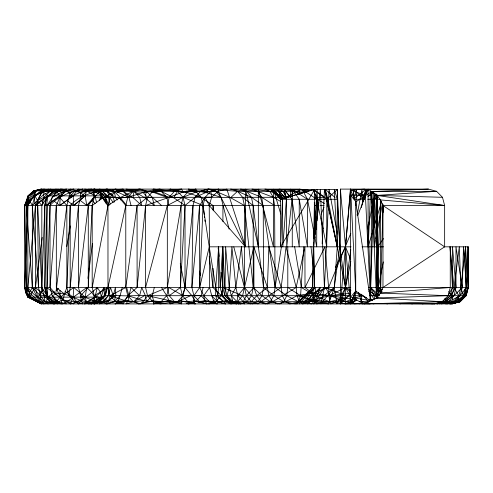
<?xml version="1.0" encoding="UTF-8"?>
<svg xmlns="http://www.w3.org/2000/svg" width="493" height="493" viewBox="0 0 493 493"><rect width="100%" height="100%" fill="white"/><g stroke="black" fill="none" stroke-linecap="round" stroke-linejoin="round"><path stroke-width="0.74" d="M233.787 246.87L244.454 287.499L251.566 295.701L257.907 301.704L265.444 303.898L270.275 301.704L273.812 295.701L275.106 287.499L274.595 205.501L261.715 197.299L246.79 191.296L230.582 189.102L237.515 191.296L242.593 197.299L244.454 205.501L253.266 287.499L262.029 295.701L270.275 301.704L279.876 303.898L283.839 301.704L286.735 295.701L287.801 287.499L287.807 246.882M335.012 197.391L325.269 189.429L326.785 199.271L326.754 246.827L316.746 199.271L313.221 189.429L324.08 196.701M382.969 287.499L444.649 246.827L444.649 205.501L380.553 199.93L380.553 293.07L376.529 297.982L364.475 303.898L350.628 303.096L355.73 291.086L355.724 201.914L350.628 190.088L364.475 189.102L371.79 191.58L376.942 195.407L380.553 199.93L382.969 205.501L382.969 287.499L380.553 293.07L448.094 295.701L452.488 287.499L452.488 246.827L455.988 287.499L454.016 295.701L448.624 301.704L441.26 303.898L454.478 301.704L464.246 295.701L468.35 287.499L468.338 246.827L444.088 246.827M41.129 189.102L34.806 190.89L34.874 195.863L37.468 200.429L41.825 287.499L44.019 295.701L50.015 301.704L57.632 303.898L53.004 301.704L47.026 295.701L47.057 205.501L55.795 192.319L66.272 189.102L55.795 192.319L47.026 197.299L41.825 205.501L41.825 287.499L39.594 302.11L43.47 303.898L29.21 297.137L25.63 292.571L24.65 287.499L24.65 205.501L27.947 195.863L33.586 190.89L41.129 189.102L299.762 189.102L308.784 190.298L297.328 191.296L237.515 191.296L208.656 189.102L204.583 192.104L195.789 191.296L185.504 192.104L153.502 189.102L152.75 192.104L125.98 189.102L133.862 191.296L144.788 197.718L154.321 205.501L152.238 197.299L146.557 191.296L138.792 189.102L152.75 192.104L166.72 197.299L173.696 197.718L183.032 197.299L203.104 205.501L204.207 214.609M468.338 246.827L468.128 287.499L466.156 295.701L458.348 301.704L446.695 303.898L454.478 301.704L460.179 295.701L462.261 287.499L455.988 246.827L455.988 287.499L450.399 295.701L442.178 301.704L376.529 297.982L376.942 195.407L436.533 191.296L442.48 197.305L444.649 205.501L382.969 205.501L380.553 293.07L450.257 287.499L450.257 246.827L452.488 287.499L450.399 295.701L444.686 301.704L436.884 303.898L448.624 301.704L460.179 295.701L466.409 287.499L467.66 246.827L468.35 287.499L466.156 295.701L460.16 301.704L451.97 303.898L41.129 303.898L27.774 297.137L25.63 292.571L26.203 287.499L26.203 205.501L27.947 195.863L34.806 190.89L43.47 189.102L29.451 200.429L26.203 205.501L32.335 287.499L39.594 302.11L48.376 303.898L45.091 301.704L40.297 295.701L32.335 287.499L32.335 205.501L34.874 195.863L42.657 191.333L48.376 189.102L34.874 195.863L26.203 205.501L34.806 190.89M225.474 303.898L217.536 301.704L215.614 295.418L215.792 287.499L218.639 246.827L218.417 287.499L217.955 295.701L225.474 303.898L213.857 301.044L209.402 301.704L204.706 301.044L199.48 301.704L193.786 301.044L187.808 301.704L181.147 301.044L160.194 303.898L152.885 301.704L143.913 300.681L127.786 295.701L125.783 287.499L125.783 205.501L127.786 197.299L133.258 191.296L140.733 189.102L115.602 191.296L102.717 197.933L92.191 205.501L88.278 287.499L80.593 295.701L81.253 300.681L82.824 303.898L74.844 301.704L63.129 300.064L58.143 301.704L47.026 295.701L41.825 287.499L44.838 205.501L46.342 197.933L53.004 191.296L61.169 189.102L50.015 191.296L42.657 191.333L37.468 200.429L32.335 205.501L38.54 287.499L40.297 295.701L44.019 295.701L46.428 295.067L50.015 301.704L54.31 303.898L45.091 301.704L39.594 302.11L29.21 297.137L26.203 287.499L24.65 205.501L28.711 195.863L33.586 190.89L41.628 189.102L36.088 190.89L28.711 195.863L27.848 205.501L24.65 287.499L27.774 297.137L41.628 303.898L30.732 297.137L26.443 292.571L24.65 287.499L42.071 287.499M145.577 287.499L167.324 205.501L183.069 197.299L196.066 191.962L195.863 189.102L188.474 191.296L183.069 197.299L181.091 205.501L180.438 287.499L182.41 295.701L181.147 301.044L181.566 303.898L174.442 301.704L147.536 295.701L145.577 287.499L145.577 205.501L147.536 197.299L152.885 191.296L160.194 189.102C146.033 189.743 133.486 197.594 119.429 197.933C111.03 196.547 102.661 198.661 94.274 197.299L88.278 205.501L78.479 287.499L80.593 295.701L86.361 301.704L94.237 303.898L102.341 301.704L104.245 300.896L108.318 295.701L110.506 287.499L113.236 295.701L107.289 301.704L106.149 303.898L118.184 300.896L123.065 301.704L128.075 300.896L133.862 301.704L138.792 303.898L153.588 300.896L161.131 301.704L169.154 300.896L181.923 302.585M81.253 300.681L69.002 295.701L66.863 287.499L70.185 205.501C84.013 190.766 104.522 190.409 123.225 189.102L115.602 191.296L110.013 197.299L107.973 205.501L107.973 287.499L110.013 295.701L107.721 303.898L99.956 301.704L93.861 300.681L86.361 301.704L81.253 300.681L74.844 301.704L69.002 295.701L70.185 287.499L78.479 205.501L80.593 197.299L80.642 192.319L94.237 189.102L107.289 191.296L115.584 197.718L117.494 199.942M370.101 303.898L363.058 303.411L356.501 300.052L350.628 303.898L355.73 291.086L370.533 300.699L371.79 191.58L428.417 189.102L436.533 191.296L371.79 191.58L355.724 201.914L370.533 300.699L350.628 297.137L355.73 291.086L350.628 189.102L340.38 303.898L350.572 294.13M181.147 301.044L195.185 303.898L193.786 301.044L193.922 295.701L191.888 287.499L193.009 205.501L195.049 197.299L200.62 191.296L208.237 189.102L207.152 191.962L195.049 197.299L185.011 205.501L180.438 287.499L169.228 295.701L174.442 301.704L152.885 301.704L147.536 295.701L143.913 300.681L140.733 303.898L133.258 301.704L125.222 300.681L110.013 295.701L125.783 287.499L137.097 205.501L147.536 197.299L221.012 197.299L230.601 197.718L242.593 197.299L289.009 197.299M282.372 198.753L272.999 189.429L280.585 199.271L314.682 189.429L312.704 287.499L297.051 303.898L314.682 287.499L313.745 246.827L320.376 189.429L324.419 287.499L320.9 303.898L334.285 287.499L339.806 246.827L337.304 189.429L270.675 189.429L280.585 199.271L337.304 199.271L339.806 246.827L345.501 287.499L350.628 297.341M317.11 220.747L317.443 199.271L314.423 192.239M327.746 206.173L327.913 199.271L325.269 189.429M292.263 246.827L292.275 189.429L299.38 193.94M47.057 205.501L44.838 287.499L46.428 295.067M206.703 301.895L201.144 295.701L191.506 295.282L177.554 301.704L170.073 303.898L169.154 300.896L153.502 303.898L153.588 300.896L152.238 295.701L154.321 287.499M375.148 298.906L370.631 287.499L373.805 192.492M47.057 287.499L50.021 205.501L52.203 197.299L58.143 191.296L61.945 192.319L73.494 189.102L61.945 192.319L52.203 197.299M367.451 302.801L360.956 301.704L361.819 294.21M377.311 194.784L377.804 246.827L376.325 287.499L379.474 295.017M327.777 205.501L328.098 197.366L325.855 197.354M204.706 301.044L207.072 303.898L199.48 301.704L193.922 295.701L199.677 287.499L203.017 205.501L205.113 197.299L210.825 191.296L218.633 189.102L218.048 191.302L211.7 197.151L209.242 205.501L209.605 287.499L211.731 295.701L213.857 301.044L217.185 303.898L204.706 301.044L203.708 295.701L199.677 287.499L199.597 205.501L205.113 197.299L211.7 197.151L210.825 191.296L207.152 191.962L200.62 191.296L196.066 191.962L188.474 191.296L183.057 191.962L174.442 191.296L152.885 191.296L142.871 192.319L133.258 191.296L99.956 191.296L94.274 197.299L92.191 205.501L92.191 287.499L94.274 295.701L93.861 300.681L94.237 303.898L104.245 300.896L107.289 301.704L115.818 295.282C127.927 296.706 140.129 294.802 152.238 295.701L146.557 301.704L138.792 303.898M322.175 243.825L324.419 189.429L337.304 246.827L345.501 287.499L340.38 303.898L345.501 298.043L350.529 294.001M368.511 240.763L370.563 190.957M450.257 287.499L448.094 295.701L376.529 297.982L380.553 199.93M222.707 287.499L224.9 295.701L230.33 301.044L236.443 303.898L228.308 301.704L222.349 295.701L220.168 287.499L222.707 246.827L222.349 295.701L226.694 301.044L231.901 303.898L223.847 301.704L215.614 295.418L211.731 295.701L217.536 301.704L213.857 301.044M353.37 197.083L353.703 189.429L420.332 189.429M113.236 295.701L115.411 287.499L115.818 295.282L113.236 295.701L104.343 295.677L101.244 297.137L27.774 297.137L26.443 292.571L27.848 287.499L27.848 205.501L33.764 195.863L42.01 190.89L50.588 189.102L55.721 190.89L60.238 195.863L59.801 205.501L53.213 200.429L46.502 205.501L44.881 203.979M337.304 199.271L334.285 189.429L337.304 246.827L326.785 199.271L337.304 189.429L337.304 246.827L334.285 287.499L313.875 303.898L324.419 287.499L329.102 189.429L337.409 233.99M280.77 242.994L280.585 246.827L314.682 189.429M355.878 205.501L356.722 189.429L353.919 198.562M303.768 246.882L300.594 295.701L298.376 301.704L295.35 303.898L283.839 301.704L273.812 295.701L263.533 287.499L253.131 205.501L251.43 197.299L246.79 191.296L240.448 189.102L257.58 191.296L273.295 197.299L280.554 201.403M84.63 303.898L94.909 297.137L100.584 292.571L104.196 287.499L101.244 297.137L93.485 302.11L84.63 303.898L86.577 302.11L85.16 297.137L73.765 287.499L73.137 297.137L70.493 303.898C61.908 299.516 54.489 292.959 46.502 287.499L44.881 289.021M313.301 245.298L313.462 243M313.77 238.409L317.098 189.429L317.868 212.415M315.711 287.499L315.163 295.701L313.665 301.704L311.619 303.898L298.376 301.704L286.735 295.701L275.106 287.499L261.715 197.299L257.58 191.296L251.935 189.102L269.733 191.296L285.983 197.299L297.328 191.296L299.762 189.102L299.023 193.657M61.945 192.319L56.319 205.501L50.021 287.499L52.203 295.701L56.066 300.681L61.169 303.898L53.004 301.704L45.091 301.704L44.019 295.701M350.394 189.102L345.501 246.827L345.501 303.898L363.058 303.411L434.093 303.898L444.686 301.704L454.016 295.701L462.261 287.499L463.5 246.827L466.409 287.499L464.246 295.701L458.348 301.704L450.288 303.898L460.16 301.704L465.867 295.701L468.128 287.499L465.528 246.827L460.819 287.499L457.529 301.704L451.717 303.898L459.883 301.704L465.867 295.701L465.528 246.827M109.033 287.499L108.318 295.701L102.341 301.704L100.227 300.896L91.18 303.898L98.07 300.915L105.366 295.701L107.56 287.499M55.727 294.007L66.863 205.501L70.234 192.319L82.824 189.102C70.678 191.728 58.513 195.881 50.021 205.501L50.021 287.499L55.727 294.007L63.129 300.064L66.272 303.898L58.143 301.704L52.203 295.701L58.34 293.107L64.454 294.007L69.002 295.701M27.848 287.499L35.428 205.501L33.764 195.863L36.088 190.89L44.912 189.102L42.01 190.89L35.428 205.501L35.428 287.499L37.727 297.137L44.912 303.898L30.732 297.137L27.848 287.499C33.986 296.016 43.649 302.48 54.131 303.898L60.238 297.137L73.765 287.499M191.888 287.499L199.597 205.501M193.009 205.501L185.017 287.499L183.032 295.701L177.554 301.704M92.191 287.499L107.973 205.501L119.429 197.933L125.783 205.501L107.973 287.499L94.274 295.701L108.528 300.681L115.602 301.704L123.225 303.898L127.786 295.701L137.097 287.499L145.577 205.501L169.228 197.299L183.057 191.962L195.863 189.102M286.39 197.859L283.986 189.429L292.029 199.271L286.741 246.827L286.39 199.271L283.986 189.429L290.334 196.953M133.862 191.296L139.624 197.299L141.737 205.501L133.141 197.718L133.862 191.296L115.091 189.102L117.679 192.104L128.907 197.299L133.141 197.718L152.238 197.299L161.544 205.501M345.501 295.701L325.565 287.499L330.211 295.701L329.453 301.704L328.424 303.898L313.665 301.704L300.594 295.701L287.801 287.499M87.951 278.391L92.444 243.462M30.732 297.137L31.805 292.571L35.428 287.499L42.195 237.392M350.776 249.84L345.501 287.499L336.959 303.898L334.285 287.499L328.677 303.898M100.695 199.671L101.244 195.863L99.37 191.296L91.18 189.102L100.054 192.104L108.318 197.299L109.723 197.718L113.236 197.299L115.584 197.718L128.907 197.299L131.046 205.501M105.366 295.701L106.574 287.499L104.343 295.677L98.353 301.667L90.176 303.898L98.07 300.915L99.37 301.704L105.366 295.701L99.37 301.704L91.18 303.898M354.276 198.802L365.732 189.429L364.216 199.271L353.703 189.429L353.703 197.755M275.106 287.499L281.466 246.5M128.075 300.896L128.907 295.701L131.046 287.499L139.624 295.701L133.862 301.704L125.98 303.898L128.075 300.896L115.091 303.898L118.184 300.896L120.101 295.701L122.264 287.499M354.412 301.667L356.112 291.227M181.091 205.501L167.324 287.499L169.228 295.701M70.493 303.898C80.92 301.728 89.64 294.549 97.331 287.499L100.584 292.571L101.244 297.137L88.746 303.898L93.485 302.11L94.909 297.137L91.92 292.571L86.78 287.499L85.16 297.137L78.301 303.898L73.137 297.137L65.033 291.301M66.783 246.5L70.271 225.997M357.111 215.108L361.905 189.429L362.595 203.985M382.371 203.8L374.292 246.827L373.565 199.271L375.974 193.644M104.904 201.877L105.188 200.429L99.783 192.282L90.176 189.102L99.37 191.296L105.366 197.299L109.033 205.501L107.56 205.501L105.366 197.299L99.783 192.282L88.746 189.102L93.485 190.89L99.783 192.282L103.857 200.213M375.9 238.526L377.367 230.977M383.314 261.894L378.322 287.499L377.737 295.701L377.2 297.698M368.092 227.199L373.565 199.271L378.032 196.399M361.449 207.571L363.088 199.271L365.732 189.429M350.819 261.136L345.501 287.499L328.936 295.701L313.677 300.064L302.745 303.898L299.454 301.704L297.051 295.701L296.17 287.499L286.057 246.827L281.183 287.499L282.329 295.701L285.472 301.704L289.755 303.898L299.454 301.704L313.677 300.064L329.762 301.704L345.501 298.043L350.634 298.98M368 228.992L369.565 221.56M372.535 207.442L374.255 199.271L376.023 194.347M74.844 301.704L73.494 303.898L63.129 300.064L64.454 294.007L66.863 287.499L66.863 205.501L59.53 197.299L65.433 191.296L70.234 192.319M364.413 199.117L366.589 189.429L366.743 193.256M222.707 246.827L224.833 287.499L226.99 295.701L232.881 301.704L239.08 303.898L230.89 301.704L226.99 295.701L229.245 287.499L231.913 246.827L235.851 287.499L237.811 295.701L243.16 301.704L250.469 303.898L251.264 301.704L256.73 295.701L267.409 287.499L253.852 246.827L244.528 287.499L246.334 295.701L251.264 301.704L257.993 303.898L268.808 295.701L281.183 287.499L268.87 246.827L267.409 287.499L268.808 295.701L272.617 301.704L277.824 303.898L285.472 301.704L297.051 295.701L312.352 293.107L328.634 287.499L350.8 233.288M183.057 191.962L181.566 189.102L174.442 191.296L169.228 197.299L167.324 205.501L167.324 287.499L147.536 295.701L350.677 295.701M199.677 287.499L209.242 246.827L203.017 205.501M203.104 287.499L201.144 295.701L195.789 301.704L191.506 295.282L185.035 287.499L180.259 263.428M115.818 295.282L114.203 301.704L106.149 303.898M97.331 287.499L94.909 297.137L86.577 302.11L78.301 303.898M139.624 295.701L141.737 287.499L145.213 295.282L146.557 301.704L153.588 300.896M465.528 287.499L463.383 295.701L459.883 301.704L451.97 303.898M58.211 189.102L50.015 191.296L44.019 197.299L41.825 205.501L37.468 200.429L43.248 194.957L50.015 191.296L56.319 189.102L42.657 191.333L44.019 197.299L46.342 197.933M144.788 197.718L146.557 191.296M42.071 205.501L24.65 205.501L33.586 190.89L93.485 190.89L94.909 195.863L91.92 200.429L86.78 205.501L85.16 195.863L86.577 190.89L84.63 189.102C93.189 189.953 103.487 194.408 105.983 203.326M381.619 201.52L368.098 246.827L368.098 189.102L357.776 215.472M313.825 232.419L316.759 224.58M46.052 302.11L47.963 297.137L54.415 291.646M313.875 303.898L320.376 287.499L302.893 303.898L314.682 287.499L313.203 246.827L312.704 287.499L296.299 303.898M99.29 200.682L101.244 195.863L47.963 195.863L41.092 200.429L35.428 205.501L47.963 195.863L55.721 190.89L62.112 189.102L66.53 190.89L73.137 195.863L73.765 205.501L85.16 195.863L77.235 190.89L70.493 189.102L66.53 190.89L60.238 195.863L46.502 205.501L47.963 195.863L42.01 190.89M321.122 214.116L324.024 207.134M326.643 200.854L328.098 197.366L328.098 208.021M324.419 287.499L307.811 303.898L314.682 287.499L299.269 303.898M305.013 287.499L324.918 246.827L328.634 287.499L328.936 295.701L329.762 301.704L330.883 303.898L345.501 298.043L312.352 293.107L305.013 287.499L304.914 246.827L296.17 287.499L272.617 301.704L267.169 303.898L261.142 301.704L256.73 295.701L253.944 287.499L253.852 246.827M335.363 267.508L345.501 246.827L350.64 259.447M27.848 205.501L36.088 190.89M32.335 287.499L29.451 292.571L29.21 297.137L41.129 303.898M153.502 189.102L161.131 191.296L173.696 197.718L177.554 191.296L170.073 189.102L185.504 192.104L201.144 197.299L213.013 205.501L213.654 210.813M88.746 303.898L98.353 301.667L101.244 297.137M381.952 291.326L378.304 287.499L377.804 246.827L383.455 238.581M209.605 287.499L203.708 295.701L209.402 301.704L217.185 303.898M37.727 297.137L41.092 292.571L43.797 290.032M307.811 303.898L320.376 287.499M73.137 195.863L59.801 205.501L73.137 195.863L78.301 189.102L86.577 190.89L94.909 195.863L96.585 202.537M94.909 195.863L86.78 205.501L80.199 200.429M253.944 287.499L246.334 295.701L243.16 301.704L244.744 303.898L236.997 301.704L231.322 295.701L229.245 287.499L225.621 246.827L224.9 295.701L230.89 301.704L355.071 301.704M80.593 197.299L86.361 191.296L94.237 189.102L102.341 191.296L109.723 197.718L113.224 202.506M120.101 295.701L114.203 301.704L118.184 300.896M434.093 303.898L442.178 301.704L448.094 295.701M185.504 192.104L186.49 191.105M55.795 192.319L53.004 191.296L47.026 197.299L44.838 205.501L44.838 287.499L47.026 295.701M208.656 189.102L215.792 191.296L230.601 197.718L237.515 191.296L251.43 197.299L263.231 205.501L263.533 287.499L262.029 295.701L257.907 301.704L252.28 303.898L246.931 301.704L242.593 295.701L222.922 287.499L221.086 272.315M85.16 195.863L73.765 205.501L66.777 200.429M86.78 287.499L66.53 302.11L62.112 303.898C51.808 301.5 43.298 294.259 35.428 287.499M56.208 290.266L58.605 288.423M367.92 196.584L373.466 192.56M376.8 197.557L374.255 199.271L374.273 222.281M365.005 197.983L363.088 199.271L363.144 201.569M368.203 195.844L373.312 192.424M53.213 200.429L60.238 195.863M104.245 300.896L99.173 303.898L107.289 301.704M133.862 301.704L145.213 295.282M94.181 303.898L100.227 300.896M119.429 197.933L133.258 191.296M44.019 197.299L37.468 200.429L38.54 287.499M413.417 303.349L412.136 303.898L410.755 303.503M80.642 192.319L69.002 197.299L74.844 191.296L80.642 192.319L86.361 191.296L93.14 192.319L107.721 189.102L99.956 191.296M330.211 295.701L345.501 301.704L350.455 299.873M352.575 299.091L361.77 295.701L366.558 297.698M424.054 303.411L422.735 303.898L421.367 303.349M94.181 189.102L100.054 192.104L102.341 191.296L108.318 197.299L110.142 204.133M353.666 295.997L356.501 300.052L345.501 303.898L329.453 301.704L315.163 295.701L301.402 287.499L294.611 246.5M53.004 301.704L56.066 300.681M431.923 303.898L433.255 303.46M239.08 303.898L230.33 301.044L228.308 301.704L226.694 301.044L223.847 301.704M210.08 303.46L208.656 303.898L215.41 302.776M211.509 303.022L215.792 301.704L226.663 300.896L237.515 301.704L240.602 303.898L246.931 301.704L251.566 295.701L253.266 287.499L253.131 205.501L242.593 197.299M186.286 303.46L188.474 303.898L194.322 302.141M313.745 189.429L280.585 199.271L280.585 246.827L282.477 199.271L277.497 189.429L285.761 198.174M153.502 303.898L161.131 301.704L166.72 295.701L168.766 287.499L183.032 295.701L191.506 295.282M115.091 303.898L123.065 301.704L128.907 295.701L126.652 287.499M210.825 191.296L218.048 191.302L226.829 189.102L245.483 246.827L209.242 205.501L205.113 197.299M207.152 191.962L218.633 189.102M196.066 191.962L208.237 189.102M188.474 303.898L194.476 302.856M198.223 302.203L205.729 300.896L215.792 301.704L221.012 295.701L222.922 287.499L222.922 246.882M217.659 302.4L226.663 300.896L230.582 303.898L237.515 301.704L242.593 295.701L244.454 287.499L244.454 205.501L230.601 197.718M329.762 301.704L316.543 303.898L313.677 300.064L312.352 293.107M117.679 192.104L106.149 189.102L117.679 192.104L123.065 191.296L133.141 197.718M108.528 300.681L99.956 301.704L94.274 295.701M328.936 295.701L350.887 293.187M125.222 300.681L115.602 301.704L110.013 295.701M152.75 192.104L161.131 191.296L166.72 197.299L168.766 205.501M143.913 300.681L133.258 301.704L127.786 295.701M195.789 301.704L205.729 300.896M181.566 189.102L152.885 191.296L169.228 197.299M189.934 189.54L188.474 189.102L204.583 192.104L215.792 191.296L221.012 197.299L229.128 229.14M364.475 303.898L442.178 301.704M340.38 303.898L340.38 189.102L428.417 189.102M50.015 191.296L53.004 191.296M108.318 197.299L105.366 197.299L106.359 204.01M354.424 199.271L364.586 199.271M367.803 199.271L380.251 199.271M44.29 205.501L92.807 205.501M125.191 205.501L280.474 205.501M314.275 202.518L314.485 205.501L318.916 205.501M320.388 205.501L324.086 205.501M351.065 246.827L209.242 246.827L215.792 287.499L217.955 295.701L215.614 295.418M361.991 246.827L383.548 246.827M44.29 287.499L50.2 287.499M66.863 287.499L350.769 287.499M368.431 287.499L468.35 287.499M353.635 295.701L363.286 295.701M369.374 295.701L377.737 295.701L368.875 291.067M447.755 295.701L466.156 295.701M359.489 301.704L369.306 301.704M440.81 301.704L460.16 301.704M314.657 197.305L324.363 197.348M370.533 300.699L365.405 195.364L350.628 194.957L354.449 200.176M442.48 197.305L376.942 195.407L444.649 205.501M302.375 193.127L297.328 191.296L279.038 189.102L283.05 191.296L285.983 197.299M283.05 191.296L264.864 189.102L269.733 191.296L273.295 197.299L274.595 205.501M126.652 205.501L120.101 197.299L114.203 191.296L99.173 189.102L107.289 191.296L113.236 197.299L114.505 202.081M345.501 301.704L353.056 302.862M356.833 303.435L359.853 303.898M371.063 303.411L373.947 303.898M352.101 299.245L356.501 300.052M385.384 303.491L387.516 303.898M193.786 301.044L207.072 303.898M398.116 303.392L400.328 303.898M297.051 295.701L313.677 300.064M115.091 189.102L123.065 191.296L128.907 197.299M226.694 301.044L236.443 303.898M195.185 303.898L187.808 301.704L182.41 295.701L185.017 287.499L185.035 205.501L183.032 197.299L177.554 191.296M191.401 189.978L195.789 191.296L201.144 197.299L203.104 205.501L203.104 209.334M204.583 192.104L221.012 197.299M350.628 190.088L365.405 195.364M80.593 295.701L93.861 300.681M369.978 299.128L372.714 300.274M350.924 290.235L345.501 287.499L350.529 292.084M354.991 292.281L361.77 295.701M382.358 289.736L378.322 287.499L376.369 280.961M314.571 197.693L319.193 200.423M320.512 201.206L324.474 203.547M305.943 191.888L302.11 189.429L307.478 199.271L316.716 246.827L316.746 199.271L302.11 189.429L304.002 192.708M314.244 197.218L317.443 199.271L318.768 206.062M292.275 189.429L307.478 199.271L307.459 246.827L299.233 199.271L292.275 189.429L292.281 196.239M382.969 205.501L444.649 246.827M325.996 197.983L327.913 199.271L337.15 246.075M173.696 197.718L185.035 205.501M313.221 189.429L326.785 199.271M56.319 205.501L56.319 287.499L64.454 294.007M369.923 298.111L372.326 300.04M270.675 189.429L282.316 198.802M226.663 300.896L213.013 287.499L209.254 256.372M381.28 292.115L376.325 287.499L377.262 246.827L376.412 194.784M41.092 200.429L43.797 202.968M368.037 224.672L370.631 287.499L379.37 295.701M91.92 200.429L95.167 203.473M39.594 302.11L29.451 292.571L26.203 287.499M368.727 289.619L377.299 298.08M382.007 291.203L378.304 287.499L377.262 246.827L370.804 190.939M272.999 189.429L282.477 199.271L282.809 246.827L286.39 199.271L277.497 189.429L282.538 198.611M380.947 292.423L376.325 287.499L380.688 293.575M142.871 192.319L147.536 197.299M54.131 303.898L47.963 297.137L46.502 287.499M230.33 301.044L230.89 301.704M99.37 191.296L100.054 192.104M448.642 291.597L452.069 295.701L453.129 301.704L449.524 303.898L457.529 301.704L463.383 295.701L460.819 287.499L459.31 246.827L454.004 287.499L452.069 295.701L446.775 301.704L445.444 303.898L453.129 301.704L458.761 295.701L454.004 287.499L449.85 246.827M363.889 296.287L368.672 302.141M370.631 287.499L378.076 297.217M102.717 197.933L107.973 205.501M63.129 300.064L58.34 293.107L56.319 287.499M369.017 291.283L374.292 299.485M161.544 287.499L166.72 295.701L169.154 300.896M29.451 200.429L32.335 205.501M444.92 298.37L446.775 301.704L439.54 303.898L438.813 302.252M351.651 299.306L354.048 303.898L363.058 303.411L362.33 303.898L358.429 292.491M218.048 191.302L245.483 246.827L245.483 189.102L258.332 246.827L258.332 189.102L273.43 246.827L273.43 189.102L280.727 213.944M98.07 300.915L98.353 301.667M297.328 191.296L298.585 194.63M107.289 191.296L109.723 197.718M101.244 195.863L102.088 198.617M62.112 303.898L60.238 297.137L59.936 290.463M120.101 197.299L120.822 200.035M93.14 192.319L94.274 197.299M199.492 271.101L200.472 275.575M114.203 191.296L115.584 197.718M369.146 299.43L369.621 301.667M321.134 218.14L323.205 228.709M313.739 230.977L315.015 237.768M339.381 244.565L339.806 246.827M315.97 229.627L314.287 204.065M292.029 199.271L299.233 246.827L299.233 199.271M218.152 248.016L219.163 256.372M204.385 216.131L204.57 217.647M204.848 219.927L205.033 221.443M310.941 246.5L314.737 279.149M340.38 189.102L350.628 303.898L350.628 189.102M374.169 193.256L377.804 246.827M314.485 205.501L315.606 234.224M371.79 191.58L376.529 297.982M218.639 246.827L220.168 287.499M104.196 287.499L104.343 295.677M383.258 204.638L383.308 212.31M290.389 189.102L290.389 196.799M222.922 205.501L222.922 221.591M213.013 205.501L213.013 210.098M213.013 268.34L213.013 287.499M137.097 205.501L137.097 287.499M88.278 205.501L88.278 287.499M78.479 205.501L78.479 287.499M70.185 205.501L70.185 287.499M241.416 246.827L235.851 287.499L231.322 295.701L232.881 301.704L240.923 303.898L236.997 301.704L237.811 295.701L244.528 287.499L241.416 246.827"/></g></svg>
